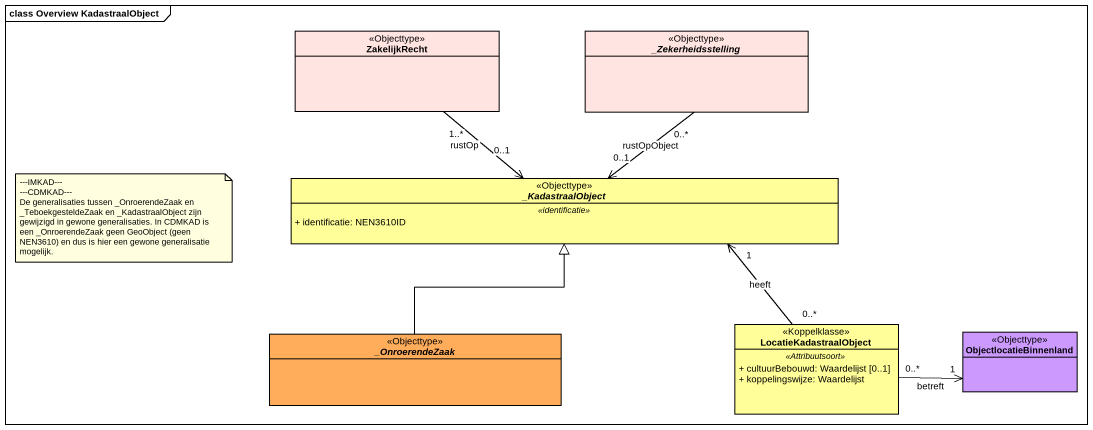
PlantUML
@startuml
mainframe class Overview KadastraalObject
hide circle
hide empty members
skinparam classAttributeIconSize 0
class ZakelijkRecht <<Objecttype>> #FFE4E1
abstract class "_Zekerheidsstelling" as Zekerheidsstelling <<Objecttype>> #FFE4E1
abstract class "_KadastraalObject" as KadastraalObject <<Objecttype>> #FFFE99 {
  .. <<identificatie>> ..
  + identificatie: NEN3610ID
}
abstract class "_OnroerendeZaak" as OnroerendeZaak <<Objecttype>> #FFAD5B
class LocatieKadastraalObject <<Koppelklasse>> #FFFE99 {
  .. <<Attribuutsoort>> ..
  + cultuurBebouwd: Waardelijst [0..1]
  + koppelingswijze: Waardelijst
}
class ObjectlocatieBinnenland <<Objecttype>> #CC99FF
ZakelijkRecht "1..*" --> "0..1" KadastraalObject : rustOp
Zekerheidsstelling "0..*" --> "0..1" KadastraalObject : rustOpObject
OnroerendeZaak -up-|> KadastraalObject
LocatieKadastraalObject "0..*" -up-> "1" KadastraalObject : heeft
LocatieKadastraalObject "0..*" -right-> "1" ObjectlocatieBinnenland : betreft
note as N1
  ~---IMKAD~---
  ~---CDMKAD~---
  De generalisaties tussen _OnroerendeZaak en _TeboekgesteldeZaak en _KadastraalObject zijn gewijzigd in gewone generalisaties. In CDMKAD is een _OnroerendeZaak geen GeoObject (geen NEN3610) en dus is hier een gewone generalisatie mogelijk.
end note
@enduml
